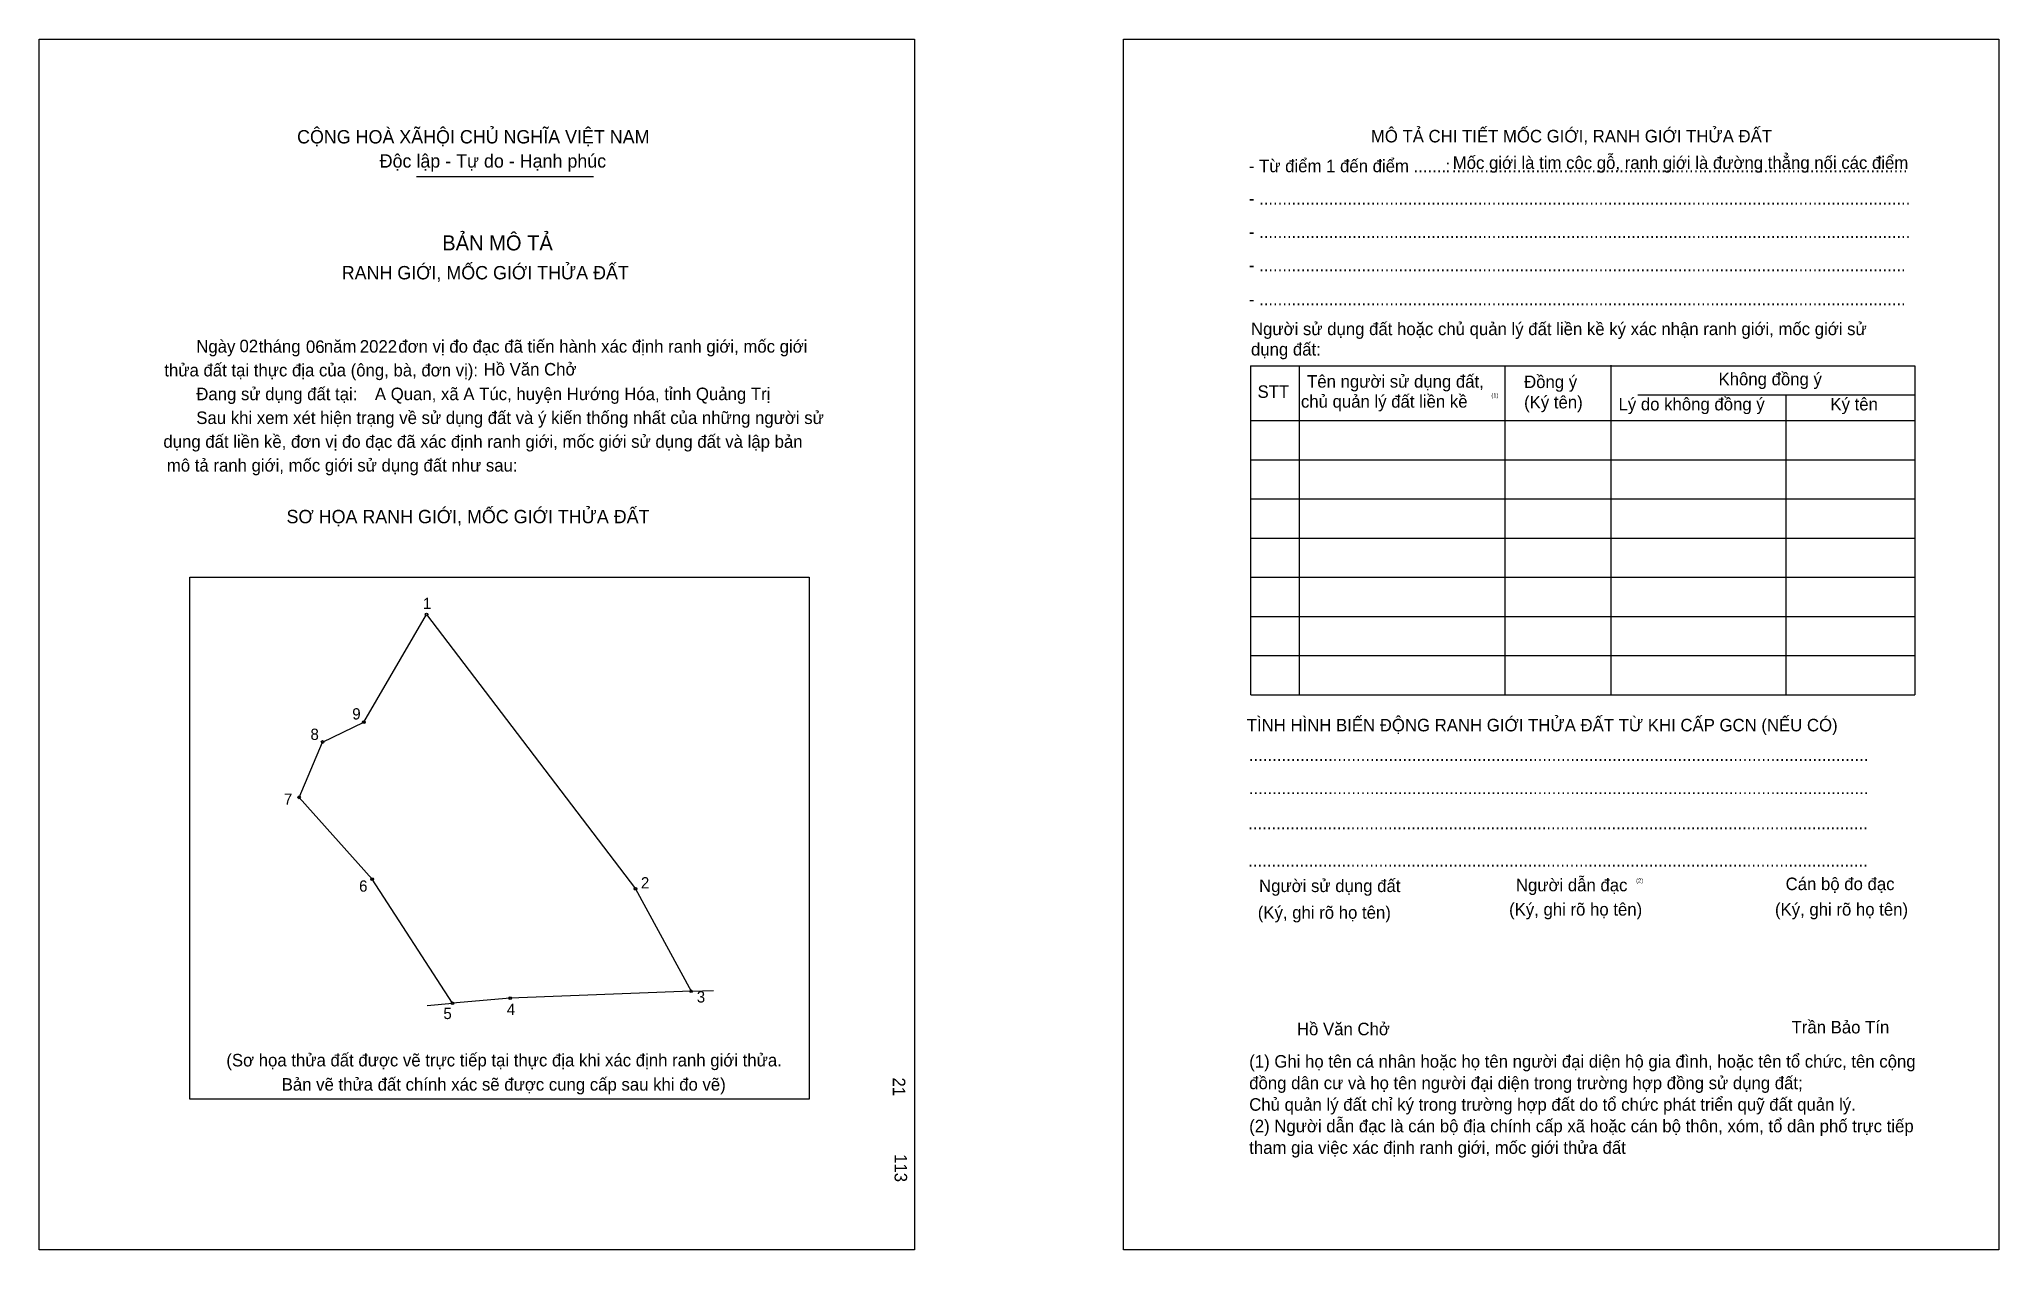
# Model space of a CAD drawing. Extents: x 547716 to 548235, y 1820963 to 1821284.
import ezdxf

# ---------------------------------------------------------------- set-up
doc = ezdxf.new("R2010")
doc.units = 0
for name, color, linetype in [('bmtKhungInTrang1', 7, 'Continuous'), ('bmtKhungInTrang2', 7, 'Continuous'), ('bmtNoiDung', 7, 'Continuous'), ('bmtTemplate', 7, 'Continuous'), ('CanhThua', 7, 'Continuous'), ('MocDinhThua', 7, 'Continuous'), ('RauThua', 7, 'Continuous'), ('SoHieuDinhThua', 7, 'Continuous')]:
    doc.layers.add(name, color=color, linetype=linetype)

msp = doc.modelspace()

# ---------------------------------------------------------------- linework, layer by layer
at = {"layer": 'bmtKhungInTrang1'}
msp.add_lwpolyline([(547716.34, 1821283.92), (547948.23, 1821283.92), (547948.23, 1820963.17), (547716.34, 1820963.17)], close=True, dxfattribs=at)
at = {"layer": 'bmtKhungInTrang2'}
msp.add_lwpolyline([(548003.54, 1821283.92), (548235.43, 1821283.92), (548235.43, 1820963.17), (548003.54, 1820963.17)], close=True, dxfattribs=at)
at = {"layer": 'bmtTemplate'}
for p, q in [((547816.27, 1821247.56), (547863.16, 1821247.56)), ((548050.06, 1821197.4), (548050.06, 1821110.21)), ((548104.61, 1821197.4), (548104.61, 1821110.21)), ((548132.67, 1821197.51), (548132.67, 1821110.21)), ((548213.23, 1821197.4), (548213.23, 1821110.21)), ((548139.79, 1821189.72), (548213.23, 1821189.72)), ((548037.34, 1821182.87), (548213.23, 1821182.87)), ((548037.34, 1821172.49), (548213.23, 1821172.49)), ((548037.34, 1821162.11), (548213.23, 1821162.11)), ((548037.34, 1821151.73), (548213.23, 1821151.73)), ((548037.34, 1821141.35), (548213.23, 1821141.35)), ((548037.34, 1821130.97), (548213.23, 1821130.97)), ((548037.34, 1821120.59), (548213.23, 1821120.59)), ((548037.34, 1821110.21), (548213.23, 1821110.21))]:
    msp.add_line(p, q, dxfattribs=at)
for points in [[(548037.22, 1821197.4), (548213.23, 1821197.4)], [(548037.22, 1821197.4), (548037.22, 1821110.21)], [(548179, 1821189.62), (548179, 1821110.21)]]:
    msp.add_lwpolyline(points, dxfattribs=at)
msp.add_lwpolyline([(547756.23, 1821003.12), (547756.23, 1821141.34), (547920.32, 1821141.34), (547920.32, 1821003.12)], close=True, dxfattribs=at)
at = {"layer": 'CanhThua'}
for p, q in [((547802.36, 1821102.98), (547818.97, 1821131.47)), ((547818.97, 1821131.47), (547874.28, 1821058.79)), ((547791.42, 1821097.71), (547802.36, 1821102.98)), ((547785.17, 1821083.05), (547791.42, 1821097.71)), ((547804.51, 1821061.36), (547785.17, 1821083.05)), ((547825.79, 1821028.48), (547804.51, 1821061.36)), ((547874.28, 1821058.79), (547889.01, 1821031.66)), ((547841.07, 1821029.85), (547825.79, 1821028.48)), ((547889.01, 1821031.66), (547841.07, 1821029.85))]:
    msp.add_line(p, q, dxfattribs=at)
at = {"layer": 'MocDinhThua'}
for centre in [(547818.97, 1821131.47), (547802.36, 1821102.98), (547791.42, 1821097.71), (547785.17, 1821083.05), (547804.51, 1821061.36), (547874.28, 1821058.79), (547841.07, 1821029.85), (547889.01, 1821031.66), (547825.79, 1821028.48)]:
    msp.add_circle(centre, 0.358, dxfattribs=at)
at = {"layer": 'RauThua'}
for p, q in [((547889.01, 1821031.66), (547894.94, 1821031.88)), ((547819.08, 1821027.88), (547825.79, 1821028.48))]:
    msp.add_line(p, q, dxfattribs=at)

# ---------------------------------------------------------------- texts
at = {"layer": 'bmtNoiDung'}
for s, p in [('02', (547769.4, 1821200.98)), ('06', (547787, 1821200.79)), ('2022', (547801.27, 1821200.87)), ('Hồ Văn Chở', (547834.05, 1821194.81)), ('A Quan, xã A Túc, huyện Hướng Hóa, tỉnh Quảng Trị', (547805.26, 1821188.28)), ('Hồ Văn Chở', (548049.51, 1821020.02))]:
    msp.add_text(s, height=3.318, dxfattribs=at).set_placement(p)
for s, p in [('21', (547942.46, 1821008.83)), ('113', (547942.93, 1820988.52))]:
    msp.add_text(s, height=3.318, rotation=270, dxfattribs=at).set_placement(p)
at = {"layer": 'bmtTemplate'}
for s, height, p in [('CỘNG HOÀ XÃHỘI CHỦ NGHĨA VIỆT NAM', 3.5392, (547784.65, 1821256.29)), ('MÔ TẢ CHI TIẾT MỐC GIỚI, RANH GIỚI THỬA ĐẤT', 3.3168, (548069.1, 1821256.57)), ('Độc lập - Tự do - Hạnh phúc', 3.5392, (547806.53, 1821249.89)), ('Mốc giới là tim cộc gỗ, ranh giới là đường thẳng nối các điểm', 3.3168, (548090.79, 1821249.54)), ('- Từ điểm 1 đến điểm .......', 3.3168, (548036.77, 1821248.67)), (':', 3.32, (548088.88, 1821248.67)), ('..................................................................................................', 3.3168, (548090.52, 1821248.67)), ('- ............................................................................................................................................', 3.31678, (548036.77, 1821240.07)), ('BẢN MÔ TẢ', 3.982, (547823.1, 1821227.96)), ('- ............................................................................................................................................', 3.31678, (548036.77, 1821231.25)), ('RANH GIỚI, MỐC GIỚI THỬA ĐẤT', 3.5392, (547796.48, 1821220.28)), ('- ...........................................................................................................................................', 3.31678, (548036.77, 1821222.42)), ('- ...........................................................................................................................................', 3.31678, (548036.77, 1821213.39)), ('Người sử dụng đất hoặc chủ quản lý đất liền kề ký xác nhận ranh giới, mốc giới sử', 3.3168, (548037.34, 1821205.5)), ('Ngày     tháng     năm         đơn vị đo đạc đã tiến hành xác định ranh giới, mốc giới ', 3.318, (547757.95, 1821200.87)), ('dụng đất:', 3.317, (548037.34, 1821200.1)), ('thửa đất tại thực địa của (ông, bà, đơn vị):', 3.318, (547749.49, 1821194.57)), ('Không đồng ý', 3.3168, (548161.19, 1821192.22)), ('Đang sử dụng đất tại:', 3.318, (547757.95, 1821188.26)), ('STT', 3.317, (548039.07, 1821188.89)), ('Tên người sử dụng đất,', 3.3168, (548052.2, 1821191.59)), ('Đồng ý', 3.317, (548109.68, 1821191.49)), ('Sau khi xem xét hiện trạng về sử dụng đất và ý kiến thống nhất của những người sử ', 3.318, (547757.95, 1821181.96)), ('chủ quản lý đất liền kề', 3.3168, (548050.57, 1821186.29)), ('(1)', 1.106, (548101.02, 1821189.01)), ('(Ký tên)', 3.317, (548109.68, 1821186.09)), ('Lý do không đồng ý', 3.3168, (548134.7, 1821185.57)), ('Ký tên', 3.317, (548190.83, 1821185.57)), ('dụng đất liền kề, đơn vị đo đạc đã xác định ranh giới, mốc giới sử dụng đất và lập bản', 3.318, (547749.24, 1821175.66)), ('mô tả ranh giới, mốc giới sử dụng đất như sau:', 3.318, (547750.15, 1821169.36)), ('SƠ HỌA RANH GIỚI, MỐC GIỚI THỬA ĐẤT', 3.5392, (547781.85, 1821155.67)), ('TÌNH HÌNH BIẾN ĐỘNG RANH GIỚI THỬA ĐẤT TỪ KHI CẤP GCN (NẾU CÓ)', 3.3168, (548036.22, 1821100.53)), ('.....................................................................................................................................', 3.32175, (548036.77, 1821092.72)), ('.....................................................................................................................................', 3.32175, (548036.77, 1821083.9)), ('.....................................................................................................................................', 3.32175, (548036.6, 1821074.56)), ('.....................................................................................................................................', 3.32175, (548036.6, 1821064.7)), ('Người sử dụng đất', 3.3168, (548039.48, 1821057.95)), ('Người dẫn đạc', 3.3168, (548107.51, 1821058.16)), ('(2)', 1.106, (548139.36, 1821060.45)), ('Cán bộ đo đạc', 3.3168, (548178.96, 1821058.47)), ('(Ký, ghi rõ họ tên)', 3.3168, (548039.14, 1821050.89)), ('(Ký, ghi rõ họ tên)', 3.3168, (548105.71, 1821051.72)), ('(Ký, ghi rõ họ tên)', 3.3168, (548176.14, 1821051.72)), ('Trần Bảo Tín', 3.3168, (548180.54, 1821020.51)), ('(Sơ họa thửa đất được vẽ trực tiếp tại thực địa khi xác định ranh giới thửa.', 3.318, (547765.91, 1821011.76)), ('(1) Ghi họ tên cá nhân hoặc họ tên người đại diện hộ gia đình, hoặc tên tổ chức, tên cộng', 3.3168, (548036.87, 1821011.44)), ('Bản vẽ thửa đất chính xác sẽ được cung cấp sau khi đo vẽ)', 3.318, (547780.58, 1821005.34)), ('đồng dân cư và họ tên người đại diện trong trường hợp đồng sử dụng đất;', 3.3168, (548036.87, 1821005.73)), ('Chủ quản lý đất chỉ ký trong trường hợp đất do tổ chức phát triển quỹ đất quản lý.', 3.3168, (548036.87, 1821000.02)), ('(2) Người dẫn đạc là cán bộ địa chính cấp xã hoặc cán bộ thôn, xóm, tổ dân phố trực tiếp', 3.3168, (548036.87, 1820994.31)), ('tham gia việc xác định ranh giới, mốc giới thửa đất', 3.3168, (548036.87, 1820988.6))]:
    msp.add_text(s, height=height, dxfattribs=at).set_placement(p)
at = {"layer": 'SoHieuDinhThua'}
for s, p in [('1', (547818.01, 1821132.95)), ('9', (547799.27, 1821103.68)), ('8', (547788.2, 1821098.27)), ('7', (547781.17, 1821081.08)), ('6', (547801.08, 1821058.06)), ('2', (547875.73, 1821058.92)), ('3', (547890.53, 1821028.69)), ('5', (547823.41, 1821024.31)), ('4', (547840.21, 1821025.38))]:
    msp.add_text(s, height=2.98, dxfattribs=at).set_placement(p)

doc.saveas('drawing.dxf')
